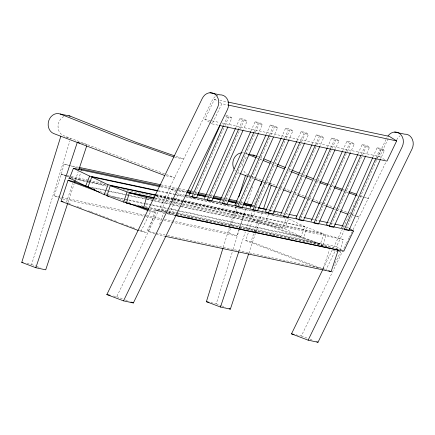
<?xml version="1.0" encoding="UTF-8"?>
<svg xmlns="http://www.w3.org/2000/svg" width="435" height="435" viewBox="0 0 435 435"><rect width="100%" height="100%" fill="white"/><g stroke="black" fill="none" stroke-linecap="round" stroke-linejoin="round"><path stroke-width="0.33" stroke-dasharray="2.17 1.63" d="M60.916 198.36L54.19 195.821L61.286 174.37L64.032 164.174L78.653 167.29M70.997 177.11L78.773 179.296L80.491 172.929M231.284 226.086L237.113 207.751M183.787 201.65L253.572 216.505L254.948 211.405M255.117 210.768L256.318 206.31L254.328 205.885M323.221 244.992L326.022 234.672L343.199 239.462L340.398 249.782L323.221 244.992L168.334 212.024M27.013 263.518L31.619 264.502L69.894 140.935M223.22 247.352L229.234 227.945M229.435 227.298L235.846 206.598M236.047 205.951L237.45 201.421M210.997 302.678L216.26 303.799L232.29 252.044M233.089 249.456L239.103 230.044M239.304 229.403L246.52 206.108M247.52 202.873L252.528 186.702M68.61 179.269L69.236 177.377L66.789 176.452M66.386 202.422L72.689 183.369M67.811 203.02L74.184 183.749M75.462 179.894L78.224 171.542M155.099 233.959L148.373 231.415L155.464 209.969L165.436 212.09M159.656 224.329L163.413 212.976L166.072 213.541M164.522 219.3L228.989 233.024L230.452 228.609M163.832 220.469L236.939 236.026L244.035 214.58L236.085 211.573L184.244 200.54M238.967 251.136L245.34 231.866M246.194 229.299L252.354 210.67M254.692 203.602L259.575 188.828M318.572 268.129L245.71 240.588L248.439 232.333M249.277 229.794L252.637 219.631L257.955 220.762L327.202 246.939M245.71 240.588L251.022 241.719L254.176 232.192M254.383 231.561L257.955 220.762M248.842 253.241L255.427 233.323M255.639 232.681L262.223 212.769M262.435 212.128L263.072 210.197M145.513 203.977L303.722 237.651L307.077 227.51L323.792 233.829L320.443 243.97L168.214 211.568M167.644 235.52L323.172 268.623L329.431 249.695M173.233 200.258L266.296 220.066L268.482 214.493M181.433 206.38L282.473 227.886L286.36 217.978M147.139 199.458L284.74 228.745L288.628 218.832L304.804 226.651L300.917 236.564L179.269 210.67M223.682 125.106L227.255 117.042L231.828 118.015L228.255 126.079M193.727 196.207L224.775 126.085M225.053 125.465L229.174 116.156L231.828 118.015M235.732 127.738L239.854 118.429L244.426 119.402L247.08 121.262L243.508 129.326M238.657 128.972L242.507 120.288L247.08 121.262M208.979 199.453L240.033 129.331M240.305 128.711L244.426 119.402M250.984 130.984L255.106 121.675L259.679 122.648L262.332 124.508L258.76 132.572M254.187 131.598L257.759 123.535L262.332 124.508M224.232 202.699L255.285 132.577M255.557 131.957L259.679 122.648M266.236 134.23L270.358 124.921L274.931 125.894L277.584 127.754L274.012 135.818M269.439 134.845L273.011 126.781L277.584 127.754M239.484 205.945L270.537 135.823M270.809 135.203L274.931 125.894M281.488 137.476L285.61 128.167L290.183 129.141L292.837 131L289.264 139.064M284.691 138.091L288.264 130.027L292.837 131M254.736 209.191L285.79 139.069M286.061 138.45L290.183 129.141M373.002 156.953L377.123 147.644L381.702 148.618L384.355 150.477L380.783 158.547M376.204 157.573L379.777 149.504L384.355 150.477M346.255 228.669L377.303 158.547M377.58 157.927L381.702 148.618M296.98 140.815L301.134 131.517L305.713 132.49L308.469 134.388L304.864 142.446M300.014 142.093L303.891 133.415L308.469 134.388M270.265 211.818L301.281 142.408M301.558 141.788L305.713 132.49M312.238 144.061L316.386 134.763L320.965 135.736L323.722 137.634L320.122 145.692M315.544 144.719L319.143 136.661L323.722 137.634M285.518 215.064L316.533 145.654M316.81 145.034L320.965 135.736M327.49 147.307L331.644 138.009L336.217 138.988L338.974 140.88L335.374 148.939M330.796 147.965L334.395 139.907L338.974 140.88M300.77 218.31L331.785 148.9M332.063 148.281L336.217 138.988M342.742 150.553L346.896 141.255L351.469 142.234L354.226 144.126L350.626 152.185M346.048 151.211L349.648 143.153L354.226 144.126M316.022 221.556L347.038 152.147M347.315 151.527L351.469 142.234M357.994 153.8L362.148 144.502L366.721 145.48L369.478 147.373L365.878 155.431M361.3 154.458L364.9 146.399L369.478 147.373M331.274 224.803L362.29 155.393M362.567 154.773L366.721 145.48M165.605 211.921L161.657 209.48L171.325 189.301L175.979 190.291M209.365 122.148L204.852 119.359L214.52 99.18L217.179 99.745M166.17 212.269L168.992 214.015L178.66 193.836L184.641 195.108M209.931 122.496L212.188 123.893L221.855 103.715L227.173 104.846M178.274 213.014L336.456 246.683L344.074 230.789M222.133 123.034L379.652 156.562L388.738 137.607M140.902 231.463L150.592 211.551L155.904 212.682L146.214 232.594L138.999 230.746M113.432 295.969L116.727 296.665L212.149 100.501A10.326 8.765 -78 0 1 217.87 95.238M323.004 269.086L332.22 250.141M333.406 247.7L342.921 228.141M343.22 227.532L355.107 203.091M355.406 202.476L356.298 200.644M375.622 160.923L376.514 159.09M376.808 158.476L386.916 137.699M325.538 270.76L335.227 250.848L340.54 251.979L333.792 265.861M296.099 334.847L301.363 335.967L346.249 243.687M346.548 243.078L349.223 237.575M349.522 236.966L351.899 232.078M353.089 229.631L386.084 161.804M219.838 100.311L227.152 101.872M225.906 115.46L229.174 116.156M204.852 119.359L211.497 120.772M212.16 120.914L219.474 122.469M212.188 123.893L218.832 125.307M245.519 153.452L248.151 154.012M174.462 157.084L183.673 159.047L174.772 155.931M359.756 196.522L362.388 197.082M363.046 197.224L368.309 198.344L365.134 197.229M66.093 137.368L70.698 138.346M248.755 176.246L251.386 176.806M252.044 176.947L254.676 177.507M81.883 143.441L87.147 144.561M263.887 182.183L261.913 181.759L263.817 182.482M264.545 182.319L268.493 183.162M269.151 183.304L271.783 183.864M166.078 175.811L174.631 177.632L165.121 174.038M352.029 215.39L359.267 216.929L355.466 215.494M161.07 184.832L178.35 188.507M179.013 188.649L186.99 190.345M191.645 191.335L194.298 191.906M194.967 192.047L197.626 192.613M206.929 194.592L209.588 195.157M210.252 195.299L212.911 195.864M222.214 197.843L224.873 198.409M225.537 198.55L228.196 199.116M237.505 201.1L238.831 201.383M161.276 186.077L176.561 189.334M177.23 189.475L186.533 191.454M191.188 192.444L197.169 193.716M206.473 195.701L211.791 196.832M221.758 198.953L227.739 200.225M237.048 202.204L238.375 202.487M239.038 202.628L243.029 203.477M252.333 205.461L253.659 205.744M160.504 186.811L177.784 190.492M178.448 190.633L185.761 192.188M191.079 193.319L193.738 193.885M194.401 194.026L197.06 194.592M206.369 196.576L209.028 197.142M209.692 197.283L212.351 197.849M220.996 199.687L227.641 201.1M236.281 202.944L242.268 204.216M251.571 206.195L257.553 207.468M267.525 209.594L268.857 209.877M178.638 190.856L185.946 192.417M190.601 193.406L196.582 194.679M205.885 196.658L211.872 197.93M221.176 199.91L227.157 201.187M236.461 203.167L242.442 204.439M251.745 206.418L253.078 206.701M253.741 206.842L257.732 207.691M269.031 210.1L273.017 210.948M282.32 212.927L283.653 213.21M286.312 213.775L288.302 214.199M299.601 216.603L303.592 217.451M312.896 219.436L314.222 219.718M314.891 219.86L318.877 220.708M328.18 222.687L329.512 222.97M330.176 223.111L334.162 223.96M343.471 225.939L344.797 226.222M158.063 190.671L174.016 194.064M174.685 194.206L184.652 196.332M185.321 196.473L192.634 198.028M193.298 198.17L207.919 201.28M208.588 201.421L223.209 204.537M223.873 204.678L237.167 207.506M240.495 208.213L254.453 211.187M257.776 211.894L267.748 214.015M273.066 215.146L285.028 217.696M158.34 191.106L175.626 194.782M176.289 194.923L183.603 196.479M186.262 197.044L288.628 218.832M66.174 176.218L61.286 174.37L66.599 175.501M67.267 175.642L70.59 176.349M71.253 176.49L88.533 180.172M89.197 180.313L102.491 183.14M156.328 194.597L173.608 198.278M174.272 198.42L183.575 200.399M155.904 194.962L172.521 198.496M173.184 198.637L181.83 200.481M184.489 201.046L304.804 226.651M156.181 195.397L173.462 199.072M174.125 199.214L183.434 201.193M184.097 201.334L307.077 227.51M78.773 179.296L88.077 181.281M88.74 181.422L106.689 185.239M155.871 195.707L173.152 199.388M173.815 199.529L183.119 201.508M70.562 177.659L87.843 181.335M88.506 181.477L106.455 185.299M156.301 195.908L172.918 199.442M173.581 199.583L182.885 201.568M183.554 201.709L244.035 214.58M72.188 178.752L87.478 182.009M88.147 182.151L90.137 182.575M90.806 182.716L106.76 186.109M123.377 189.649L172.564 200.116M154.947 197.892L170.901 201.291M171.569 201.432L180.21 203.27M182.869 203.836L323.792 233.829M155.181 198.311L171.803 201.851M172.467 201.992L181.776 203.971M182.439 204.113L326.022 234.672M154.414 199.279L170.368 202.677M171.031 202.819L179.671 204.657M182.33 205.222L343.199 239.462M91.024 187.137L126.259 194.635M126.922 194.777L128.918 195.201M129.581 195.342L146.198 198.882M146.861 199.023L152.848 200.296M153.511 200.437L169.465 203.83M172.124 204.401L180.764 206.239M92.628 187.855L126.531 195.07M127.199 195.212L146.475 199.317M110.137 195.957L145.366 203.455M146.029 203.596L151.347 204.727M152.016 204.869L167.301 208.126M169.96 208.691L178.606 210.529M112.942 197.044L124.905 199.589M125.574 199.73L144.85 203.836M161.657 209.48L167.638 210.752M168.301 210.893L177.605 212.873M133.648 204.211L144.284 206.478M144.947 206.62L147.606 207.185M150.265 207.751L167.551 211.426M141.745 206.369L147.731 207.642M150.39 208.207L165.675 211.459M168.089 212.655L175.403 214.21M176.066 214.352L330.263 247.172L332.101 247.868M149.618 209.175L166.904 212.851M167.567 212.992L175.544 214.694M188.176 217.38L190.166 217.804M190.834 217.946L192.825 218.37M206.119 221.203L208.115 221.627M221.41 224.455L223.405 224.879M239.359 228.277L241.354 228.701M251.99 230.963L253.986 231.387M254.649 231.529L256.645 231.953M269.939 234.786L271.929 235.21M272.598 235.351L274.588 235.775M287.883 238.603L289.879 239.027M303.173 241.86L305.169 242.284M321.122 245.677L323.118 246.101M335.744 248.793L338.403 249.358M168.992 214.015L174.973 215.287M166.735 213.683L175.376 215.521M54.19 195.821L145.91 215.341M146.573 215.483L161.863 218.734M62.803 198.964L145.219 216.505M145.883 216.646L161.173 219.903M148.373 231.415L164.985 234.954M156.323 234.421L164.963 236.259M240.772 201.927L243.366 202.661M252.436 205.211L255.024 205.945M236.085 211.573L253.572 216.505M64.032 164.174L78.284 168.193M61.286 174.37L66.468 175.832M67.115 176.012L70.35 176.925M328.898 184.549L333.982 186.327M342.883 189.442L344.156 189.888M344.792 190.111L348.604 191.443M360.68 195.674L362.589 196.343M313.94 180.672L315.212 181.112M315.848 181.335L319.029 182.45M329.833 186.229L333.65 187.567M342.546 190.682L348.266 192.683M357.168 195.799L358.44 196.239M257.672 156.524L260.027 157.416M260.614 157.639L261.794 158.079M246.036 153.756L247.803 154.425M248.853 175.196L250.033 175.642M250.62 175.865L254.747 177.42M255.334 177.643L261.663 180.036M262.294 180.275L264.192 180.993M266.72 181.95L268.623 182.667M269.254 182.907L275.589 185.299M279.39 186.74L283.196 188.176M283.827 188.415L290.167 190.813M290.803 191.052L293.337 192.009M293.973 192.248L297.774 193.684M298.41 193.928L311.721 198.958M312.357 199.197L321.867 202.792M322.498 203.031L333.275 207.103M333.911 207.343L335.815 208.066M336.445 208.305L340.252 209.741M340.882 209.98L347.222 212.378M347.859 212.617L350.392 213.574M351.029 213.813L354.829 215.254M239.571 173.315L238.391 172.869A10.326 8.765 -78 0 1 236.107 171.515M248.63 176.74L253.692 178.654M264.447 182.722L268.254 184.157M277.128 187.512L278.395 187.991M279.031 188.23L282.832 189.671M294.881 194.222L296.779 194.94M305.658 198.295L306.925 198.773M307.556 199.012L311.362 200.453M320.236 203.808L325.94 205.962M334.183 209.077L335.45 209.556M336.086 209.795L339.887 211.236M164.49 173.799L63.624 135.671A10.326 8.765 -78 0 1 58.024 126.422A10.326 8.765 -78 0 1 63.88 116.488M303.722 237.651L320.443 243.97M338.637 251.261L340.54 251.979M252.637 219.631L321.884 245.808M333.319 250.13L335.227 250.848M228.989 233.024L236.939 236.026M323.172 268.623L326.228 269.776M251.022 241.719L323.885 269.26M155.464 209.969L163.413 212.976M100.001 191.552L105.08 193.472M105.716 193.711L107.624 194.434M108.255 194.673L125.41 201.155M127.95 202.117L129.858 202.835M148.917 210.04L155.904 212.682M148.683 210.828L150.592 211.551M68.284 203.14L70.187 203.857M77.158 206.494L79.056 207.212M79.692 207.451L81.59 208.169M88.561 210.801L90.464 211.524M91.094 211.763L94.895 213.199M95.531 213.438L101.866 215.831M102.502 216.07L106.303 217.511M106.934 217.75L112.002 219.664M114.535 220.621L117.706 221.817M121.506 223.258L123.409 223.976M125.943 224.933L127.841 225.651M130.375 226.608L132.278 227.326M132.909 227.565L134.812 228.283M139.249 229.963L146.214 232.594M216.26 303.799L221.159 305.653M221.774 305.881L225.455 307.273M301.363 335.967L307.529 338.294M309.992 339.229L313.075 340.393M31.619 264.502L36.524 266.35M37.138 266.584L40.814 267.976M116.727 296.665L122.893 298.997M125.356 299.927L129.054 301.33M271.81 162.086L276.823 164.087M289.346 169.09L291.222 169.84M299.987 173.347L305.626 175.599M314.391 179.1L316.897 180.101M317.523 180.351L320.024 181.351M256.933 157.981L259.434 158.982M260.065 159.232L261.941 159.982M271.331 163.739L276.345 165.74M288.867 170.743L290.743 171.493M299.514 174.995L302.015 176.001M302.64 176.251L305.147 177.252M270.184 210.159L278.574 214.21M284.74 228.745L300.917 236.564M266.296 220.066L282.473 227.886M379.652 156.562L384.73 159.699M214.52 99.18L217.342 100.925M219.599 102.317L221.855 103.715M346.69 226.858L348.946 228.25M336.456 246.683L343.226 250.87M171.325 189.301L175.838 192.091M176.403 192.439L178.66 193.836M362.148 144.502L364.9 146.399M346.896 141.255L349.648 143.153M331.644 138.009L334.395 139.907M316.386 134.763L319.143 136.661M301.134 131.517L303.891 133.415M377.123 147.644L379.777 149.504M285.61 128.167L288.264 130.027M270.358 124.921L273.011 126.781M255.106 121.675L257.759 123.535M239.854 118.429L242.507 120.288M225.662 115.927L227.255 117.042M248.265 174.973A10.326 8.765 -78 0 1 243.393 169.911M242.665 166.088A10.326 8.765 -78 0 1 246.922 156.785M235.596 171.047A10.326 8.765 -78 0 1 234.715 170.009M242.284 152.832A10.326 8.765 -78 0 1 243.616 152.962M396.785 139.804A10.326 8.765 -78 0 1 400.042 135.823"/><path stroke-width="0.65" d="M81.176 170.379L81.519 169.106L160.613 185.935M148.955 209.034L126.46 203.112L129.26 192.792L154.517 198.17M143.637 207.903L146.437 197.582L153.082 198.996M67.599 203.662L45.718 269.83L35.849 267.726L21.75 262.397L60.829 136.247M248.624 253.882L230.354 309.127L220.485 307.028L206.386 301.7L223.019 247.999M238.853 196.892L245.465 175.544M35.849 267.726L77.278 142.462L79.909 143.023M138.368 230.506L61.069 201.291L68.001 180.335L73.314 181.466L91.741 188.431M74.613 182.466L75.25 180.536M78.86 169.617L86.723 145.85M126.998 202.797L123.676 202.09L106.961 195.772L110.311 185.631L155.512 195.255M123.676 202.09L127.031 191.949L154.284 197.751M220.485 307.028L238.755 251.783M260.641 185.614L261.913 181.759L254.953 179.133M263.496 208.914L271.358 185.147M165.626 236.401L331.122 271.625L338.212 250.179L336.989 249.717M88.365 186.571L85.706 186.006L69.529 178.187L73.423 168.28L159.835 186.669M85.706 186.006L89.599 176.099L157.399 190.53M157.677 190.965L91.867 176.958L87.979 186.865L104.155 194.684L107.478 195.391M104.155 194.684L108.043 184.772L155.241 194.82M189.149 195.233L219.925 125.731M223.405 125.726L191.808 197.093L196.381 198.066L227.983 126.699M204.401 198.48L235.455 128.358M238.385 129.597L207.06 200.339L211.633 201.313L242.958 130.571M219.659 201.726L250.707 131.604M253.909 132.218L222.312 203.585L226.885 204.559L258.488 133.197M234.911 204.972L265.959 134.85M269.162 135.464L237.564 206.832L242.137 207.805L273.463 137.063M250.163 208.218L281.211 138.096M284.414 138.711L252.817 210.078L257.389 211.051L288.992 139.689M341.676 227.695L372.73 157.573M375.655 158.813L344.33 229.555L348.908 230.528L380.505 159.167M265.415 211.464L296.708 141.435M299.737 142.707L268.167 213.362L272.745 214.335L304.592 143.066M280.667 214.711L311.96 144.681M315.266 145.339L283.419 216.608L287.997 217.582L319.845 146.312M327.212 147.927L295.92 217.957L297.018 218.718M330.518 148.585L298.671 219.854L303.249 220.828L335.097 149.558M311.172 221.203L342.465 151.173M345.771 151.831L313.929 223.101L318.502 224.074L350.349 152.805M357.717 154.42L326.424 224.449L328.077 225.586M360.745 155.697L329.181 226.347L333.754 227.32L365.324 156.671M349.512 228.598L353.459 231.039L343.791 251.218L175.637 215.428M227.815 102.013L389.325 136.383L396.655 140.918L386.987 161.097L219.496 125.449M106.852 294.566L202.28 98.402A10.326 8.765 -78 0 1 214.373 93.802A10.326 8.765 -78 0 1 217.533 107.57L123.502 300.857L106.852 294.566L110.142 295.267M123.502 300.857L133.371 302.961L227.402 109.669A10.326 8.765 -78 0 0 219.833 94.841L209.958 92.742M394.599 132.039L404.468 134.143A10.326 8.765 -78 0 1 412.037 148.966L318.012 342.258L308.138 340.159L291.493 333.862L322.705 269.7M308.138 340.159L402.168 146.867A10.326 8.765 -78 0 0 399.732 133.594A10.326 8.765 -78 0 0 387.928 136.008M227.837 104.987L396.655 140.918M164.762 175.528L53.755 133.572A10.326 8.765 -78 0 1 48.764 120.685A10.326 8.765 -78 0 1 60.226 114.013L70.095 116.112L137.264 142.805L174.772 155.931M248.809 154.153L257.085 156.301M79.317 167.431L160.406 184.69M187.654 190.486L190.976 191.193M198.289 192.754L206.266 194.45M213.574 196.006L221.551 197.702M228.864 199.257L236.836 200.959M187.197 191.596L190.519 192.303M197.833 193.858L205.809 195.56M213.117 197.115L221.094 198.811M228.408 200.366L236.379 202.063M243.692 203.618L251.669 205.32M187.093 192.471L190.416 193.178M197.729 194.739L205.706 196.435M213.019 197.99L220.996 199.687M228.304 201.242L236.281 202.944M243.595 204.499L250.908 206.054M258.885 207.751L266.862 209.452M186.615 192.558L190.601 193.406M197.245 194.82L205.222 196.517M212.536 198.072L220.512 199.768M228.484 201.47L235.797 203.025M243.105 204.581L251.082 206.277M258.395 207.832L266.372 209.534M273.68 211.089L281.657 212.786M288.965 214.341L296.942 216.037M304.255 217.592L312.232 219.294M319.54 220.85L327.517 222.546M334.83 224.101L342.802 225.798M185.305 195.25L353.459 231.039M69.529 178.187L70.861 178.47M106.961 195.772L108.951 196.196M126.46 203.112L130.446 203.961M175.376 215.521L338.212 250.179M61.069 201.291L63.064 201.715M21.75 262.397L23.066 262.68M206.386 301.7L209.017 302.26M291.493 333.862L294.125 334.423M129.26 192.792L146.437 197.582M244.013 202.84L251.789 205.032M78.931 168.372L81.519 169.106M328.262 184.326L320.655 181.602M334.618 186.55L342.247 189.22M349.24 191.666L356.869 194.336M319.665 182.673L327.289 185.343M334.281 187.79L341.91 190.459M348.903 192.906L356.531 195.576M173.804 156.943L127.395 140.701L60.226 114.013M248.39 154.648L256.307 157.731M240.163 173.538L247.993 176.501M268.884 184.396L276.497 187.273M283.468 189.91L291.075 192.781M298.051 195.418L305.022 198.055M311.993 200.693L319.605 203.564M325.94 205.962L333.547 208.838M340.523 211.475L348.13 214.352M110.311 185.631L127.031 191.949M328.675 270.7L331.122 271.625M93.008 188.91L94.917 189.627M138.118 205.956L148.281 209.8M68.001 180.335L99.767 192.341M125.177 201.943L127.085 202.666M130.261 203.868L148.047 210.589M229.131 308.665L230.354 309.127M316.778 341.79L318.012 342.258M130.908 302.026L133.371 302.961M263.67 158.835L271.184 161.836M277.448 164.338L285.588 167.589M291.847 170.09L299.362 173.097M306.251 175.849L313.765 178.85M263.191 160.482L270.081 163.239M276.97 165.991L284.485 168.992M291.368 171.743L298.883 174.745M305.772 177.502L312.036 180.003M91.867 176.958L108.043 184.772M73.423 168.28L89.599 176.099M265.964 211.845L267.617 212.981M235.438 205.342L236.499 206.087M234.068 168.976A10.326 8.765 -78 0 1 233.927 158.666A10.326 8.765 -78 0 1 241.615 152.854M252.827 154.969A10.326 8.765 -78 0 1 254.731 155.415M68.85 115.764A10.326 8.765 -78 0 1 70.095 116.112"/></g></svg>
